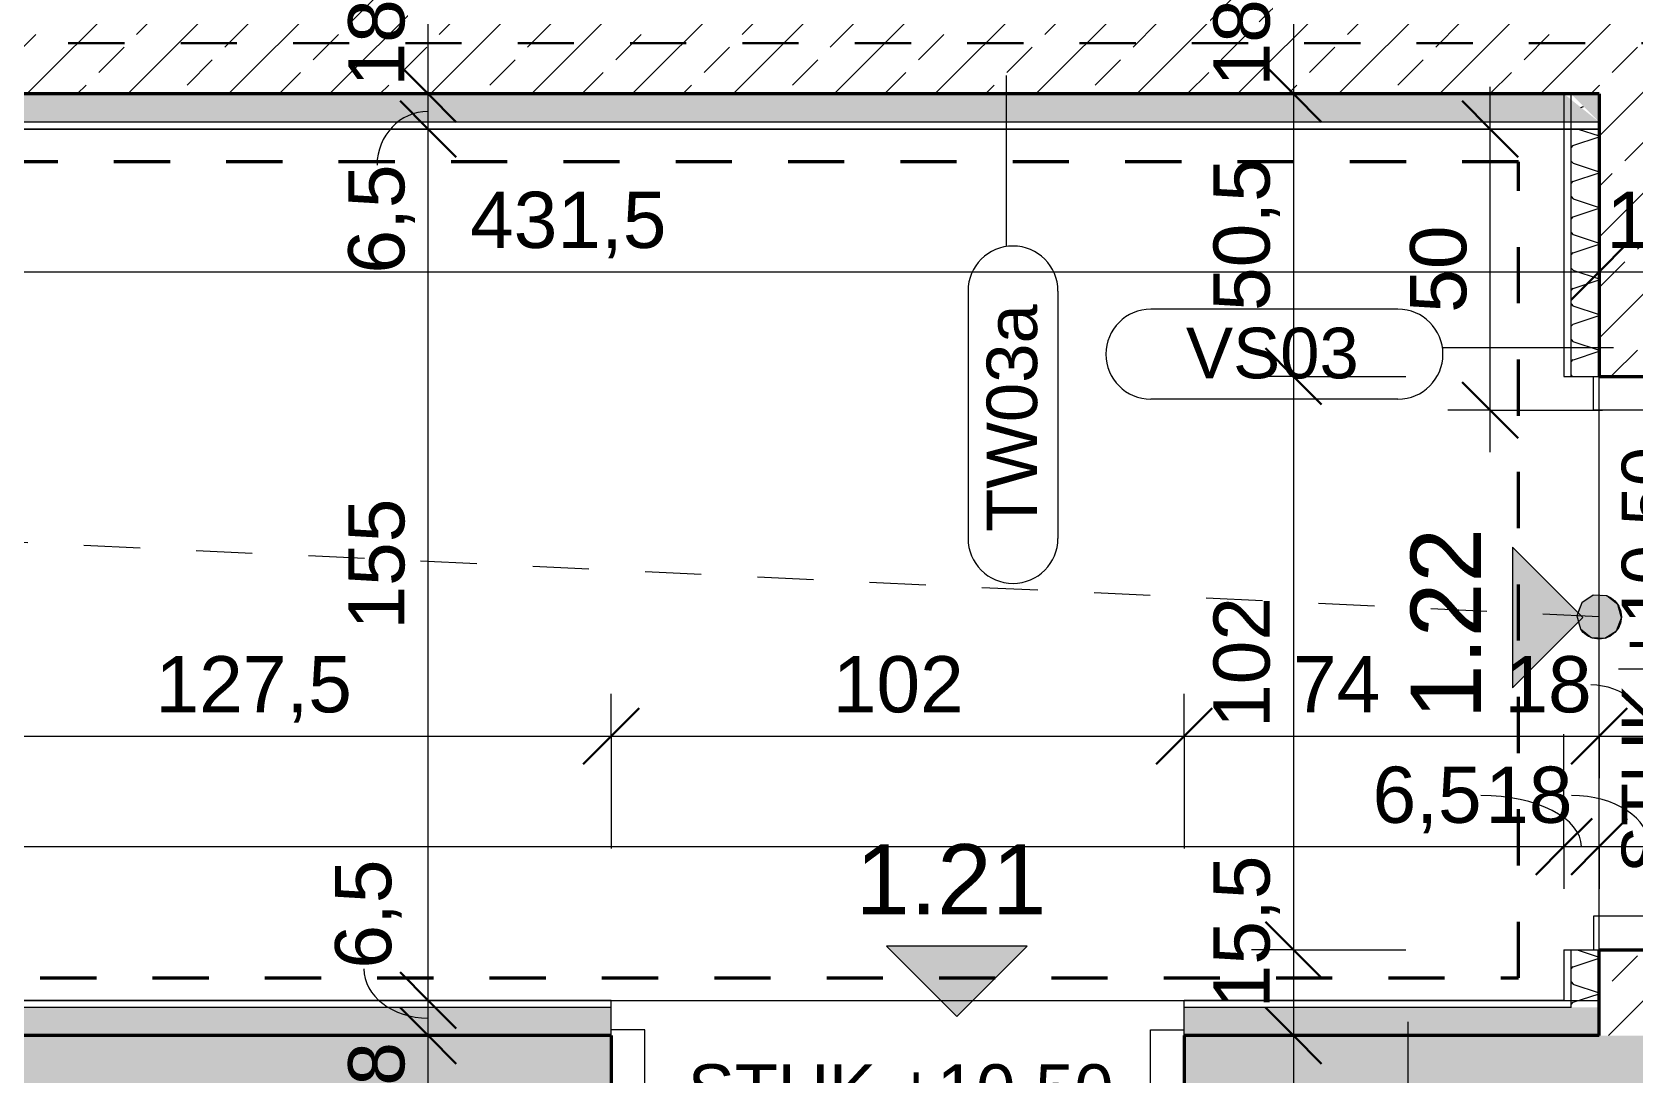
# Model space of a CAD drawing. Header units: metres. Extents: x 3.3 to 48.5, y 58.8 to 100.4.
# Drawn here: x 29.157 to 32.01, y 78.41 to 80.265 of the extents above; entities that cross this region are included whole.
import ezdxf

# ---------------------------------------------------------------- set-up
doc = ezdxf.new("R2010")
doc.units = ezdxf.units.M
doc.linetypes.add('Strich Punkt Mittel', pattern=[0.015875, 0.00635, -0.004763, 0, -0.004763])
doc.linetypes.add('Verdeckt', pattern=[0.003, 0.002, -0.001])
for name, color, linetype, lineweight in [('A_Bemassung-50_', 4, 'Continuous', 9), ('A_Bemassung_', 4, 'Continuous', 9), ('A_Beschriftung_', 7, 'Continuous', 9), ('A_Brandabschnitte', 30, 'Verdeckt', 50), ('A_Fluchtweg', 240, 'Verdeckt', 18), ('A_Raeume_', 7, 'Continuous', 5), ('A_Raeume_Beschriftung_', 7, 'Continuous', 9), ('A_Raster_', 1, 'Continuous', 9), ('A_Tueren', 31, 'Continuous', 13), ('A_Waende', 7, 'Continuous', 13)]:
    doc.layers.add(name, color=color, linetype=linetype, lineweight=lineweight)
doc.styles.add('Arial_2', font='arial.ttf', dxfattribs={"height": 0.09})
doc.styles.add('Arial_3', font='arial.ttf', dxfattribs={"height": 0.125})
doc.styles.add('Arial_5', font='arial.ttf', dxfattribs={"height": 0.1})
doc.dimstyles.new('WGA-Bemaßung', dxfattribs={"dimscale": 0.3048, "dimtxt": 0.102026, "dimasz": 0.328084, "dimexe": 0.246063, "dimexo": 0.0625, "dimgap": 0.04101, "dimtad": 1, "dimdec": 1, "dimlfac": 100, "dimrnd": 0.5, "dimdsep": 46, "dimtxsty": 'Arial_5', "dimblk1": 'OBLIQUE', "dimblk2": 'OBLIQUE', "dimsah": 1, "dimcen": 0.09, "dimdle": 0.246063, "dimazin": 2, "dimtfac": 1, "dimtdec": 4, "dimtix": 1, "dimtmove": 0, "dimatfit": 3, "dimfxl": 0.656168, "dimfxlon": 1, "dimtvp": 1, "dimtolj": 1, "dimtzin": 0, "dimarcsym": 2})
doc.dimstyles.new('WGA-Bemaßung_1', dxfattribs={"dimscale": 0.3048, "dimtxt": 0.102026, "dimasz": 0.328084, "dimexe": 0.246063, "dimexo": 0.0625, "dimgap": 0.04101, "dimtad": 1, "dimdec": 1, "dimlfac": 100, "dimrnd": 0.5, "dimdsep": 46, "dimtxsty": 'Arial_5', "dimblk1": 'OBLIQUE', "dimblk2": 'OBLIQUE', "dimsah": 1, "dimcen": 0.09, "dimdle": 0.246063, "dimazin": 2, "dimtfac": 1, "dimtdec": 4, "dimtix": 1, "dimtmove": 1, "dimatfit": 3, "dimfxl": 0.656168, "dimfxlon": 1, "dimtvp": 1, "dimtolj": 1, "dimtzin": 0, "dimarcsym": 2})
doc.dimstyles.new('WGA-Bemaßung_2', dxfattribs={"dimscale": 0.3048, "dimtxt": 0.102026, "dimasz": 0.328084, "dimexe": 0.246063, "dimexo": 0.0625, "dimgap": 0.04101, "dimtad": 1, "dimdec": 1, "dimlfac": 100, "dimrnd": 0.5, "dimdsep": 46, "dimtxsty": 'Arial_5', "dimblk1": 'OBLIQUE', "dimblk2": 'OBLIQUE', "dimsah": 1, "dimcen": 0.09, "dimdle": 0.246063, "dimazin": 2, "dimtfac": 1, "dimtdec": 4, "dimtix": 1, "dimtmove": 2, "dimatfit": 3, "dimfxl": 0.656168, "dimfxlon": 1, "dimtvp": 1, "dimtolj": 1, "dimtzin": 0, "dimarcsym": 2})
doc.dimstyles.new('WGA-Bemaßung_3', dxfattribs={"dimscale": 0.3048, "dimtxt": 0.102026, "dimasz": 0.328084, "dimexe": 0.246063, "dimexo": 0.0625, "dimgap": 0.04101, "dimtad": 1, "dimdec": 1, "dimlfac": 100, "dimrnd": 0.5, "dimdsep": 46, "dimtxsty": 'Arial_5', "dimblk1": 'OBLIQUE', "dimblk2": 'OBLIQUE', "dimsah": 1, "dimcen": 0.09, "dimdle": 0.246063, "dimazin": 2, "dimtfac": 1, "dimtdec": 4, "dimtix": 1, "dimtmove": 0, "dimatfit": 3, "dimfxl": 0.656168, "dimfxlon": 1, "dimtvp": 1, "dimtolj": 1, "dimtzin": 0, "dimarcsym": 2})
pattern_1 = [(45, (0, 0), (-0.08980256, 0.08980256), []), (45, (0.0898, 0), (-0.08980256, 0.08980256), [0.0635, -0.03175])]

# ---------------------------------------------------------------- blocks, each defined once
blk = doc.blocks.new('UZ_D1 - SL_0900x2000_Wohnungstür-5426849-263_PP_03DG_BT1')
at = {"layer": 'A_Tueren', "lineweight": 5}
for p, q in [((0.45, 0.1), (0.45, 1)), ((-0.51, 0.1), (-0.45, 0.1)), ((-0.45, 0.1), (-0.45, -0.1)), ((0.45, 0.1), (0.45, -0.1)), ((0.51, 0.1), (0.45, 0.1)), ((-0.45, -0.1), (-0.51, -0.1)), ((0.45, -0.1), (0.51, -0.1))]:
    blk.add_line(p, q, dxfattribs=at)
blk.add_arc((0.45, 0.1), 0.9, 90, 180, dxfattribs=at)
blk = doc.blocks.new('BS_Tuer_PP - rechts-10002445-263_PP_03DG_BT1')
at = {"layer": 'A_Beschriftung_'}
blk.add_line((0, 0.000124), (0, -0.010513), dxfattribs=at)
blk = doc.blocks.new('BS_Raum_Top_Pfeil - oben_links-2842557-263_PP_03DG_BT1')
at = {"layer": 'A_Raeume_Beschriftung_'}
blk.add_hatch(color=256, dxfattribs=at).paths.add_polyline_path([(-0.0025, 0.0075), (0.0025, 0.0075), (0, 0.005)])
for p, q in [((-0.0025, 0.0075), (0, 0.005)), ((0.0025, 0.0075), (-0.0025, 0.0075)), ((0, 0.005), (0.0025, 0.0075))]:
    blk.add_line(p, q, dxfattribs=at)
blk = doc.blocks.new('DIMBLOCK197-263_PP_03DG_BT1')
at = {"layer": 'A_Bemassung-50_', "lineweight": 35, "transparency": 16777216}
for p, q in [((29.862, 78.4805), (29.812, 78.5305)), ((29.862, 78.4805), (29.912, 78.4305)), ((29.862, 78.3005), (29.812, 78.3505)), ((29.862, 78.3005), (29.912, 78.2505))]:
    blk.add_line(p, q, dxfattribs=at)
at = {"layer": 'A_Bemassung-50_', "transparency": 16777216}
for p, q in [((29.862, 78.4805), (29.662, 78.4805)), ((29.862, 78.3005), (29.862, 78.4805)), ((29.862, 78.4805), (29.937, 78.4805)), ((29.862, 78.3005), (29.662, 78.3005)), ((29.862, 78.3005), (29.937, 78.3005))]:
    blk.add_line(p, q, dxfattribs=at)
at = {"layer": 'A_Bemassung-50_', "color": 0, "transparency": 16777216, "insert": (29.7197, 78.3136), "char_height": 0.1, "width": 0.184588, "attachment_point": 1, "rotation": 90, "line_spacing_factor": 0.941778, "style": 'Arial_5'}
blk.add_mtext('18', dxfattribs=at)
blk = doc.blocks.new('_Oblique')
at = {"color": 0, "linetype": 'ByBlock', "lineweight": -2}
blk.add_line((-0.5, -0.5), (0.5, 0.5), dxfattribs=at)
blk = doc.blocks.new('DIMBLOCK198-263_PP_03DG_BT1')
at = {"layer": 'A_Bemassung-50_', "lineweight": 35, "transparency": 16777216}
for p, q in [((29.862, 78.543), (29.812, 78.593)), ((29.862, 78.4805), (29.812, 78.5305)), ((29.862, 78.543), (29.912, 78.493)), ((29.862, 78.4805), (29.912, 78.4305))]:
    blk.add_line(p, q, dxfattribs=at)
at = {"layer": 'A_Bemassung-50_', "transparency": 16777216}
for p, q in [((29.862, 78.543), (29.662, 78.543)), ((29.862, 78.4805), (29.862, 78.543)), ((29.862, 78.543), (29.937, 78.543)), ((29.862, 78.4805), (29.662, 78.4805)), ((29.862, 78.4805), (29.937, 78.4805))]:
    blk.add_line(p, q, dxfattribs=at)
blk.add_ellipse((29.862, 78.5995), major_axis=(0.1145, 0), ratio=0.766866, start_param=3.141593, end_param=4.712389, dxfattribs=at)
at = {"layer": 'A_Bemassung-50_', "color": 0, "transparency": 16777216, "insert": (29.6962, 78.5995), "char_height": 0.1, "width": 0.231677, "attachment_point": 1, "rotation": 90, "line_spacing_factor": 0.941778, "style": 'Arial_5'}
blk.add_mtext('6,5', dxfattribs=at)
blk = doc.blocks.new('DIMBLOCK199-263_PP_03DG_BT1')
at = {"layer": 'A_Bemassung-50_', "lineweight": 35, "transparency": 16777216}
for p, q in [((29.862, 80.093), (29.812, 80.143)), ((29.862, 80.093), (29.912, 80.043)), ((29.862, 78.543), (29.812, 78.593)), ((29.862, 78.543), (29.912, 78.493))]:
    blk.add_line(p, q, dxfattribs=at)
at = {"layer": 'A_Bemassung-50_', "transparency": 16777216}
for p, q in [((29.862, 80.093), (29.662, 80.093)), ((29.862, 78.543), (29.862, 80.093)), ((29.862, 80.093), (29.937, 80.093)), ((29.862, 78.543), (29.662, 78.543)), ((29.862, 78.543), (29.937, 78.543))]:
    blk.add_line(p, q, dxfattribs=at)
at = {"layer": 'A_Bemassung-50_', "color": 0, "transparency": 16777216, "insert": (29.7197, 79.2026), "char_height": 0.1, "width": 0.276883, "attachment_point": 1, "rotation": 90, "line_spacing_factor": 0.941778, "style": 'Arial_5'}
blk.add_mtext('155', dxfattribs=at)
blk = doc.blocks.new('DIMBLOCK200-263_PP_03DG_BT1')
at = {"layer": 'A_Bemassung-50_', "lineweight": 35, "transparency": 16777216}
for p, q in [((29.862, 80.1555), (29.812, 80.2055)), ((29.862, 80.1555), (29.912, 80.1055)), ((29.862, 80.093), (29.812, 80.143)), ((29.862, 80.093), (29.912, 80.043))]:
    blk.add_line(p, q, dxfattribs=at)
at = {"layer": 'A_Bemassung-50_', "transparency": 16777216}
for p, q in [((29.862, 80.1555), (29.662, 80.1555)), ((29.862, 80.093), (29.862, 80.1555)), ((29.862, 80.1555), (29.937, 80.1555)), ((29.862, 80.093), (29.662, 80.093)), ((29.862, 80.093), (29.937, 80.093))]:
    blk.add_line(p, q, dxfattribs=at)
blk.add_ellipse((29.862, 80.0289), major_axis=(0, 0.0953), ratio=0.954685, start_param=0, end_param=1.570796, dxfattribs=at)
at = {"layer": 'A_Bemassung-50_', "color": 0, "transparency": 16777216, "insert": (29.7197, 79.8359), "char_height": 0.1, "width": 0.231677, "attachment_point": 1, "rotation": 90, "line_spacing_factor": 0.941778, "style": 'Arial_5'}
blk.add_mtext('6,5', dxfattribs=at)
blk = doc.blocks.new('DIMBLOCK201-263_PP_03DG_BT1')
at = {"layer": 'A_Bemassung-50_', "lineweight": 35, "transparency": 16777216}
for p, q in [((29.862, 80.3355), (29.812, 80.3855)), ((29.862, 80.3355), (29.912, 80.2855)), ((29.862, 80.1555), (29.812, 80.2055)), ((29.862, 80.1555), (29.912, 80.1055))]:
    blk.add_line(p, q, dxfattribs=at)
at = {"layer": 'A_Bemassung-50_', "transparency": 16777216}
for p, q in [((29.862, 80.3355), (29.662, 80.3355)), ((29.862, 80.1555), (29.862, 80.3355)), ((29.862, 80.3355), (29.937, 80.3355)), ((29.862, 80.1555), (29.662, 80.1555)), ((29.862, 80.1555), (29.937, 80.1555))]:
    blk.add_line(p, q, dxfattribs=at)
at = {"layer": 'A_Bemassung-50_', "color": 0, "transparency": 16777216, "insert": (29.7197, 80.1686), "char_height": 0.1, "width": 0.184588, "attachment_point": 1, "rotation": 90, "line_spacing_factor": 0.941778, "style": 'Arial_5'}
blk.add_mtext('18', dxfattribs=at)
blk = doc.blocks.new('DIMBLOCK255-263_PP_03DG_BT1')
at = {"layer": 'A_Bemassung-50_', "transparency": 16777216}
for p, q in [((18.3277, 78.8166), (18.3277, 79.0166)), ((31.8838, 78.8166), (31.8838, 79.0166)), ((18.3277, 78.8166), (31.8838, 78.8166)), ((18.3277, 78.8166), (18.3277, 78.7416)), ((31.8838, 78.8166), (31.8838, 78.7416))]:
    blk.add_line(p, q, dxfattribs=at)
at = {"layer": 'A_Bemassung-50_', "lineweight": 35, "transparency": 16777216}
for p, q in [((18.3277, 78.8166), (18.3777, 78.8666)), ((31.8838, 78.8166), (31.9338, 78.8666)), ((18.3277, 78.8166), (18.2777, 78.7666)), ((31.8838, 78.8166), (31.8338, 78.7666))]:
    blk.add_line(p, q, dxfattribs=at)
at = {"layer": 'A_Bemassung-50_', "color": 0, "transparency": 16777216, "insert": (24.8938, 78.9589), "char_height": 0.1, "width": 0.50856, "attachment_point": 1, "line_spacing_factor": 0.941778, "style": 'Arial_5'}
blk.add_mtext('1355,5', dxfattribs=at)
blk = doc.blocks.new('DIMBLOCK256-263_PP_03DG_BT1')
at = {"layer": 'A_Bemassung-50_', "transparency": 16777216}
for p, q in [((31.8838, 78.8166), (31.8838, 79.0166)), ((31.9463, 78.8166), (31.9463, 79.0166)), ((31.8838, 78.8166), (31.9463, 78.8166)), ((31.8838, 78.8166), (31.8838, 78.7416)), ((31.9463, 78.8166), (31.9463, 78.7416))]:
    blk.add_line(p, q, dxfattribs=at)
at = {"layer": 'A_Bemassung-50_', "lineweight": 35, "transparency": 16777216}
for p, q in [((31.8838, 78.8166), (31.9338, 78.8666)), ((31.9463, 78.8166), (31.9963, 78.8666)), ((31.8838, 78.8166), (31.8338, 78.7666)), ((31.9463, 78.8166), (31.8963, 78.7666))]:
    blk.add_line(p, q, dxfattribs=at)
at = {"layer": 'A_Bemassung-50_', "transparency": 16777216}
blk.add_ellipse((31.736, 78.8166), major_axis=(0.179, 0), ratio=0.508294, start_param=0, end_param=1.570796, dxfattribs=at)
at = {"layer": 'A_Bemassung-50_', "color": 0, "transparency": 16777216, "insert": (31.543, 78.9589), "char_height": 0.1, "width": 0.231677, "attachment_point": 1, "line_spacing_factor": 0.941778, "style": 'Arial_5'}
blk.add_mtext('6,5', dxfattribs=at)
blk = doc.blocks.new('DIMBLOCK257-263_PP_03DG_BT1')
at = {"layer": 'A_Bemassung-50_', "transparency": 16777216}
for p, q in [((31.9463, 78.8166), (31.9463, 79.0166)), ((32.1263, 78.8166), (32.1263, 79.0166)), ((31.9463, 78.8166), (32.1263, 78.8166)), ((31.9463, 78.8166), (31.9463, 78.7416)), ((32.1263, 78.8166), (32.1263, 78.7416))]:
    blk.add_line(p, q, dxfattribs=at)
at = {"layer": 'A_Bemassung-50_', "lineweight": 35, "transparency": 16777216}
for p, q in [((31.9463, 78.8166), (31.9963, 78.8666)), ((32.1263, 78.8166), (32.1763, 78.8666)), ((31.9463, 78.8166), (31.8963, 78.7666)), ((32.1263, 78.8166), (32.0763, 78.7666))]:
    blk.add_line(p, q, dxfattribs=at)
at = {"layer": 'A_Bemassung-50_', "transparency": 16777216}
blk.add_ellipse((31.8974, 78.8166), major_axis=(0.1389, 0), ratio=0.655099, start_param=0, end_param=1.570796, dxfattribs=at)
at = {"layer": 'A_Bemassung-50_', "color": 0, "transparency": 16777216, "insert": (31.7436, 78.9589), "char_height": 0.1, "width": 0.184588, "attachment_point": 1, "line_spacing_factor": 0.941778, "style": 'Arial_5'}
blk.add_mtext('18', dxfattribs=at)
blk = doc.blocks.new('DIMBLOCK349-263_PP_03DG_BT1')
at = {"layer": 'A_Bemassung-50_', "lineweight": 35, "transparency": 16777216}
for p, q in [((31.4023, 80.3355), (31.3523, 80.3855)), ((31.4023, 80.3355), (31.4523, 80.2855)), ((31.4023, 80.1555), (31.3523, 80.2055)), ((31.4023, 80.1555), (31.4523, 80.1055))]:
    blk.add_line(p, q, dxfattribs=at)
at = {"layer": 'A_Bemassung-50_', "transparency": 16777216}
for p, q in [((31.4023, 80.3355), (31.3273, 80.3355)), ((31.4023, 80.3355), (31.4023, 80.1555)), ((31.4023, 80.3355), (31.6023, 80.3355)), ((31.4023, 80.1555), (31.3273, 80.1555)), ((31.4023, 80.1555), (31.6023, 80.1555))]:
    blk.add_line(p, q, dxfattribs=at)
at = {"layer": 'A_Bemassung-50_', "color": 0, "transparency": 16777216, "insert": (31.2599, 80.1686), "char_height": 0.1, "width": 0.184588, "attachment_point": 1, "rotation": 90, "line_spacing_factor": 0.941778, "style": 'Arial_5'}
blk.add_mtext('18', dxfattribs=at)
blk = doc.blocks.new('DIMBLOCK350-263_PP_03DG_BT1')
at = {"layer": 'A_Bemassung-50_', "lineweight": 35, "transparency": 16777216}
for p, q in [((31.4023, 80.1555), (31.3523, 80.2055)), ((31.4023, 80.1555), (31.4523, 80.1055)), ((31.4023, 79.653), (31.3523, 79.703)), ((31.4023, 79.653), (31.4523, 79.603))]:
    blk.add_line(p, q, dxfattribs=at)
at = {"layer": 'A_Bemassung-50_', "transparency": 16777216}
for p, q in [((31.4023, 80.1555), (31.3273, 80.1555)), ((31.4023, 80.1555), (31.4023, 79.653)), ((31.4023, 80.1555), (31.6023, 80.1555)), ((31.4023, 79.653), (31.3273, 79.653)), ((31.4023, 79.653), (31.6023, 79.653))]:
    blk.add_line(p, q, dxfattribs=at)
at = {"layer": 'A_Bemassung-50_', "color": 0, "transparency": 16777216, "insert": (31.2599, 79.7693), "char_height": 0.1, "width": 0.323972, "attachment_point": 1, "rotation": 90, "line_spacing_factor": 0.941778, "style": 'Arial_5'}
blk.add_mtext('50,5', dxfattribs=at)
blk = doc.blocks.new('DIMBLOCK351-263_PP_03DG_BT1')
at = {"layer": 'A_Bemassung-50_', "lineweight": 35, "transparency": 16777216}
for p, q in [((31.4023, 79.653), (31.3523, 79.703)), ((31.4023, 79.653), (31.4523, 79.603)), ((31.4023, 78.633), (31.3523, 78.683)), ((31.4023, 78.633), (31.4523, 78.583))]:
    blk.add_line(p, q, dxfattribs=at)
at = {"layer": 'A_Bemassung-50_', "transparency": 16777216}
for p, q in [((31.4023, 79.653), (31.3273, 79.653)), ((31.4023, 79.653), (31.4023, 78.633)), ((31.4023, 79.653), (31.6023, 79.653)), ((31.4023, 78.633), (31.3273, 78.633)), ((31.4023, 78.633), (31.6023, 78.633))]:
    blk.add_line(p, q, dxfattribs=at)
at = {"layer": 'A_Bemassung-50_', "color": 0, "transparency": 16777216, "insert": (31.2599, 79.0276), "char_height": 0.1, "width": 0.276883, "attachment_point": 1, "rotation": 90, "line_spacing_factor": 0.941778, "style": 'Arial_5'}
blk.add_mtext('102', dxfattribs=at)
blk = doc.blocks.new('DIMBLOCK352-263_PP_03DG_BT1')
at = {"layer": 'A_Bemassung-50_', "lineweight": 35, "transparency": 16777216}
for p, q in [((31.4023, 78.633), (31.3523, 78.683)), ((31.4023, 78.633), (31.4523, 78.583)), ((31.4023, 78.4805), (31.3523, 78.5305)), ((31.4023, 78.4805), (31.4523, 78.4305))]:
    blk.add_line(p, q, dxfattribs=at)
at = {"layer": 'A_Bemassung-50_', "transparency": 16777216}
for p, q in [((31.4023, 78.633), (31.3273, 78.633)), ((31.4023, 78.633), (31.4023, 78.4805)), ((31.4023, 78.633), (31.6023, 78.633)), ((31.4023, 78.4805), (31.3273, 78.4805)), ((31.4023, 78.4805), (31.6023, 78.4805))]:
    blk.add_line(p, q, dxfattribs=at)
at = {"layer": 'A_Bemassung-50_', "color": 0, "transparency": 16777216, "insert": (31.2599, 78.5289), "char_height": 0.1, "width": 0.323972, "attachment_point": 1, "rotation": 90, "line_spacing_factor": 0.941778, "style": 'Arial_5'}
blk.add_mtext('15,5', dxfattribs=at)
blk = doc.blocks.new('DIMBLOCK353-263_PP_03DG_BT1')
at = {"layer": 'A_Bemassung-50_', "lineweight": 35, "transparency": 16777216}
for p, q in [((31.4023, 78.4805), (31.3523, 78.5305)), ((31.4023, 78.4805), (31.4523, 78.4305)), ((31.4023, 78.3005), (31.3523, 78.3505)), ((31.4023, 78.3005), (31.4523, 78.2505))]:
    blk.add_line(p, q, dxfattribs=at)
at = {"layer": 'A_Bemassung-50_', "transparency": 16777216}
for p, q in [((31.4023, 78.4805), (31.3273, 78.4805)), ((31.4023, 78.4805), (31.4023, 78.3005)), ((31.4023, 78.4805), (31.6023, 78.4805)), ((31.4023, 78.3005), (31.3273, 78.3005)), ((31.4023, 78.3005), (31.6023, 78.3005))]:
    blk.add_line(p, q, dxfattribs=at)
blk.add_ellipse((31.4023, 78.248), major_axis=(0, 0.1425), ratio=0.638576, start_param=0, end_param=1.570796, dxfattribs=at)
at = {"layer": 'A_Bemassung-50_', "color": 0, "transparency": 16777216, "insert": (31.2599, 78.0942), "char_height": 0.1, "width": 0.184588, "attachment_point": 1, "rotation": 90, "line_spacing_factor": 0.941778, "style": 'Arial_5'}
blk.add_mtext('18', dxfattribs=at)
blk = doc.blocks.new('BS_Wand_Lollipop - links_unten-2026911-263_PP_03DG_BT1')
at = {"layer": 'A_Beschriftung_'}
for p, q in [((-0.00467, 0.001367), (-0.01347, 0.001367)), ((-0.003087, 0), (0.003, 0)), ((-0.00467, -0.001833), (-0.01347, -0.001833))]:
    blk.add_line(p, q, dxfattribs=at)
for centre, start, end in [((-0.01347, -0.000233), 90, 270), ((-0.00467, -0.000233), 270, 90)]:
    blk.add_arc(centre, 0.0016, start, end, dxfattribs=at)
blk = doc.blocks.new('DIMBLOCK401-263_PP_03DG_BT1')
at = {"layer": 'A_Bemassung-50_', "transparency": 16777216}
for p, q in [((27.6327, 79.8392), (27.6327, 80.0392)), ((31.9463, 79.8392), (31.9463, 80.0392)), ((27.6327, 79.8392), (31.9463, 79.8392)), ((27.6327, 79.8392), (27.6327, 79.7642)), ((31.9463, 79.8392), (31.9463, 79.7642))]:
    blk.add_line(p, q, dxfattribs=at)
at = {"layer": 'A_Bemassung-50_', "lineweight": 35, "transparency": 16777216}
for p, q in [((27.6327, 79.8392), (27.6827, 79.8892)), ((31.9463, 79.8392), (31.9963, 79.8892)), ((27.6327, 79.8392), (27.5827, 79.7892)), ((31.9463, 79.8392), (31.8963, 79.7892))]:
    blk.add_line(p, q, dxfattribs=at)
at = {"layer": 'A_Bemassung-50_', "color": 0, "transparency": 16777216, "insert": (29.9366, 79.9815), "char_height": 0.1, "width": 0.416266, "attachment_point": 1, "line_spacing_factor": 0.941778, "style": 'Arial_5'}
blk.add_mtext('431,5', dxfattribs=at)
blk = doc.blocks.new('DIMBLOCK402-263_PP_03DG_BT1')
at = {"layer": 'A_Bemassung-50_', "transparency": 16777216}
for p, q in [((31.9463, 79.8392), (31.9463, 80.0392)), ((32.1263, 79.8392), (32.1263, 80.0392)), ((31.9463, 79.8392), (32.1263, 79.8392)), ((31.9463, 79.8392), (31.9463, 79.7642)), ((32.1263, 79.8392), (32.1263, 79.7642))]:
    blk.add_line(p, q, dxfattribs=at)
at = {"layer": 'A_Bemassung-50_', "lineweight": 35, "transparency": 16777216}
for p, q in [((31.9463, 79.8392), (31.9963, 79.8892)), ((32.1263, 79.8392), (32.1763, 79.8892)), ((31.9463, 79.8392), (31.8963, 79.7892)), ((32.1263, 79.8392), (32.0763, 79.7892))]:
    blk.add_line(p, q, dxfattribs=at)
at = {"layer": 'A_Bemassung-50_', "color": 0, "transparency": 16777216, "insert": (31.9594, 79.9815), "char_height": 0.1, "width": 0.184588, "attachment_point": 1, "line_spacing_factor": 0.941778, "style": 'Arial_5'}
blk.add_mtext('18', dxfattribs=at)
blk = doc.blocks.new('DIMBLOCK412-263_PP_03DG_BT1')
at = {"layer": 'A_Bemassung-50_', "transparency": 16777216}
for p, q in [((28.9127, 79.0131), (28.9127, 79.2131)), ((30.1877, 79.0131), (30.1877, 79.0881)), ((28.9127, 79.0131), (30.1877, 79.0131)), ((28.9127, 79.0131), (28.9127, 78.9381)), ((30.1877, 79.0131), (30.1877, 78.8131))]:
    blk.add_line(p, q, dxfattribs=at)
at = {"layer": 'A_Bemassung-50_', "lineweight": 35, "transparency": 16777216}
for p, q in [((28.9127, 79.0131), (28.9627, 79.0631)), ((30.1877, 79.0131), (30.2377, 79.0631)), ((28.9127, 79.0131), (28.8627, 78.9631)), ((30.1877, 79.0131), (30.1377, 78.9631))]:
    blk.add_line(p, q, dxfattribs=at)
at = {"layer": 'A_Bemassung-50_', "color": 0, "transparency": 16777216, "insert": (29.3767, 79.1554), "char_height": 0.1, "width": 0.416266, "attachment_point": 1, "line_spacing_factor": 0.941778, "style": 'Arial_5'}
blk.add_mtext('127,5', dxfattribs=at)
blk = doc.blocks.new('DIMBLOCK413-263_PP_03DG_BT1')
at = {"layer": 'A_Bemassung-50_', "transparency": 16777216}
for p, q in [((30.1877, 79.0131), (30.1877, 79.0881)), ((31.2077, 79.0131), (31.2077, 79.0881)), ((30.1877, 79.0131), (31.2077, 79.0131)), ((30.1877, 79.0131), (30.1877, 78.8131)), ((31.2077, 79.0131), (31.2077, 78.8131))]:
    blk.add_line(p, q, dxfattribs=at)
at = {"layer": 'A_Bemassung-50_', "lineweight": 35, "transparency": 16777216}
for p, q in [((30.1877, 79.0131), (30.2377, 79.0631)), ((31.2077, 79.0131), (31.2577, 79.0631)), ((30.1877, 79.0131), (30.1377, 78.9631)), ((31.2077, 79.0131), (31.1577, 78.9631))]:
    blk.add_line(p, q, dxfattribs=at)
at = {"layer": 'A_Bemassung-50_', "color": 0, "transparency": 16777216, "insert": (30.5823, 79.1554), "char_height": 0.1, "width": 0.276883, "attachment_point": 1, "line_spacing_factor": 0.941778, "style": 'Arial_5'}
blk.add_mtext('102', dxfattribs=at)
blk = doc.blocks.new('DIMBLOCK414-263_PP_03DG_BT1')
at = {"layer": 'A_Bemassung-50_', "transparency": 16777216}
for p, q in [((31.9463, 79.0131), (31.9463, 79.2131)), ((31.2077, 79.0131), (31.2077, 79.0881)), ((31.2077, 79.0131), (31.9463, 79.0131)), ((31.2077, 79.0131), (31.2077, 78.8131)), ((31.9463, 79.0131), (31.9463, 78.9381))]:
    blk.add_line(p, q, dxfattribs=at)
at = {"layer": 'A_Bemassung-50_', "lineweight": 35, "transparency": 16777216}
for p, q in [((31.2077, 79.0131), (31.2577, 79.0631)), ((31.9463, 79.0131), (31.9963, 79.0631)), ((31.2077, 79.0131), (31.1577, 78.9631)), ((31.9463, 79.0131), (31.8963, 78.9631))]:
    blk.add_line(p, q, dxfattribs=at)
at = {"layer": 'A_Bemassung-50_', "color": 0, "transparency": 16777216, "insert": (31.4015, 79.1554), "char_height": 0.1, "width": 0.184588, "attachment_point": 1, "line_spacing_factor": 0.941778, "style": 'Arial_5'}
blk.add_mtext('74', dxfattribs=at)
blk = doc.blocks.new('DIMBLOCK415-263_PP_03DG_BT1')
at = {"layer": 'A_Bemassung-50_', "transparency": 16777216}
for p, q in [((31.9463, 79.0131), (31.9463, 79.2131)), ((32.1263, 79.0131), (32.1263, 79.2131)), ((31.9463, 79.0131), (32.1263, 79.0131)), ((31.9463, 79.0131), (31.9463, 78.9381)), ((32.1263, 79.0131), (32.1263, 78.9381))]:
    blk.add_line(p, q, dxfattribs=at)
at = {"layer": 'A_Bemassung-50_', "lineweight": 35, "transparency": 16777216}
for p, q in [((31.9463, 79.0131), (31.9963, 79.0631)), ((32.1263, 79.0131), (32.1763, 79.0631)), ((31.9463, 79.0131), (31.8963, 78.9631)), ((32.1263, 79.0131), (32.0763, 78.9631))]:
    blk.add_line(p, q, dxfattribs=at)
at = {"layer": 'A_Bemassung-50_', "transparency": 16777216}
blk.add_ellipse((31.9315, 79.0131), major_axis=(0.1048, 0), ratio=0.868355, start_param=0, end_param=1.570796, dxfattribs=at)
at = {"layer": 'A_Bemassung-50_', "color": 0, "transparency": 16777216, "insert": (31.7777, 79.1554), "char_height": 0.1, "width": 0.184588, "attachment_point": 1, "line_spacing_factor": 0.941778, "style": 'Arial_5'}
blk.add_mtext('18', dxfattribs=at)
blk = doc.blocks.new('DIMBLOCK426-263_PP_03DG_BT1')
at = {"layer": 'A_Bemassung-50_', "transparency": 16777216}
for p, q in [((31.7523, 79.518), (31.7523, 80.168)), ((31.7523, 80.093), (31.5523, 80.093)), ((31.7523, 80.093), (31.8273, 80.093)), ((31.7523, 79.593), (31.6773, 79.593)), ((31.7523, 79.593), (31.9523, 79.593))]:
    blk.add_line(p, q, dxfattribs=at)
at = {"layer": 'A_Bemassung-50_', "lineweight": 35, "transparency": 16777216}
for p, q in [((31.7523, 80.093), (31.7023, 80.143)), ((31.7523, 80.093), (31.8023, 80.043)), ((31.7523, 79.593), (31.7023, 79.643)), ((31.7523, 79.593), (31.8023, 79.543))]:
    blk.add_line(p, q, dxfattribs=at)
at = {"layer": 'A_Bemassung-50_', "color": 0, "transparency": 16777216, "insert": (31.6099, 79.7661), "char_height": 0.1, "width": 0.184588, "attachment_point": 1, "rotation": 90, "line_spacing_factor": 0.941778, "style": 'Arial_5'}
blk.add_mtext('50', dxfattribs=at)

msp = doc.modelspace()

# ---------------------------------------------------------------- hatches: boundary and pattern name
at = {"layer": 'A_Fluchtweg'}
h = msp.add_hatch(color=256, dxfattribs=at)
edge = h.paths.add_edge_path()
edge.add_arc((31.9463, 79.2255), 0.0397, 0, 360)
msp.add_hatch(color=256, dxfattribs=at).paths.add_polyline_path([(31.9567, 79.1872), (31.9772, 79.2007), (31.9859, 79.2236), (31.9794, 79.2473), (31.9603, 79.2626), (31.9358, 79.2638), (31.9153, 79.2503), (31.9066, 79.2274), (31.9131, 79.2037), (31.9322, 79.1884)])
at = {"layer": 'A_Waende', "lineweight": 5}
h = msp.add_hatch(dxfattribs=at)
h.set_pattern_fill('FP_4', color=250, style=0, pattern_type=2)
h.set_pattern_definition(pattern_1)
h.paths.add_polyline_path([(31.9463, 78.4805), (32.1263, 78.4805), (32.1263, 78.633), (31.9463, 78.633), (31.9463, 78.5305)])
h.paths.add_polyline_path([(31.9463, 79.653), (32.1263, 79.653), (32.1263, 86.5927), (31.9463, 86.5927), (31.9463, 79.673)])
h = msp.add_hatch(dxfattribs=at)
h.set_pattern_fill('FP_4', color=250, style=0, pattern_type=2)
h.set_pattern_definition(pattern_1)
h.paths.add_polyline_path([(27.9225, 80.1555), (31.9463, 80.1555), (31.9463, 80.3355), (27.6327, 80.3355), (27.6327, 80.1555), (27.909, 80.1555)])
h.paths.add_polyline_path([(25.9927, 80.1555), (26.6127, 80.1555), (26.6127, 80.3355), (22.0777, 80.3355), (22.0777, 80.1555), (25.9071, 80.1555)])
h = msp.add_hatch(dxfattribs=at)
h.set_pattern_fill('FP_76', color=250, angle=45, style=0, pattern_type=2)
h.set_pattern_definition([(45, (27.01219, 80.09328), (0.1270034, 0.2539998), [0.02245, -0.15715]), (45, (27.05956, 80.20429), (0.1270034, 0.2539998), [0.02245, -0.15715]), (45, (27.07583, 80.09328), (0.1270034, 0.2539998), [0.02245, -0.15715]), (45, (27.1232, 80.20429), (0.1270034, 0.2539998), [0.02245, -0.15715]), (71.565, (27.027742, 80.108834), (0.1270007, 0.50799766), [0.0502, -0.35141]), (71.565, (27.044006, 80.15621), (0.1270007, 0.50799766), [0.0502, -0.35141]), (71.565, (27.091382, 80.108834), (0.1270007, 0.50799766), [0.0502, -0.35141]), (71.565, (27.10694, 80.156918), (0.1270007, 0.50799766), [0.0502, -0.35141]), (135, (27.02774, 80.20359), (0.1270034, -0.2539998), [0.02245, -0.15715]), (135, (27.07583, 80.09328), (0.1270034, -0.2539998), [0.02245, -0.15715]), (135, (27.09138, 80.20359), (0.1270034, -0.2539998), [0.02245, -0.15715]), (135, (27.13876, 80.09257), (0.1270034, -0.2539998), [0.02245, -0.15715]), (108.435, (27.044006, 80.15621), (0.1270007, -0.50799766), [0.0502, -0.35141]), (108.435, (27.059562, 80.10954), (0.1270007, -0.50799766), [0.0502, -0.35141]), (108.435, (27.10694, 80.156918), (0.1270007, -0.50799766), [0.0502, -0.35141]), (108.435, (27.122495, 80.108834), (0.1270007, -0.50799766), [0.0502, -0.35141])])
h.paths.add_polyline_path([(31.5463, 80.1055), (31.9463, 80.1055), (31.8838, 80.1555), (27.6327, 80.1555), (27.6327, 80.1055), (31.0963, 80.1055)])
h.paths.add_polyline_path([(31.9463, 80.1055), (31.9463, 80.1555), (31.8963, 80.1555), (31.9088, 80.143)])
h.paths.add_polyline_path([(25.9071, 80.1055), (26.6127, 80.1055), (26.6127, 80.1555), (22.0777, 80.1555), (22.0777, 80.1055), (25.8902, 80.1055)])
h = msp.add_hatch(dxfattribs=at)
h.set_pattern_fill('FP_92', color=250, angle=-135, style=0, pattern_type=2)
h.set_pattern_definition([(315, (31.88415, 79.3494), (0.254, -0.127003), [0.02245, -0.15715]), (315, (31.99517, 79.30203), (0.254, -0.127003), [0.02245, -0.15715]), (315, (31.88415, 79.28576), (0.254, -0.127003), [0.02245, -0.15715]), (315, (31.99517, 79.23839), (0.254, -0.1270034), [0.02245, -0.15715]), (341.565, (31.89971, 79.333845), (0.5079977, -0.1270007), [0.0502, -0.35141]), (341.565, (31.947084, 79.31758), (0.5079977, -0.1270007), [0.0502, -0.35141]), (341.565, (31.89971, 79.270206), (0.5079977, -0.1270007), [0.0502, -0.35141]), (341.565, (31.947084, 79.253942), (0.5079977, -0.1270007), [0.0502, -0.35141]), (45, (31.99517, 79.33314), (-0.254, -0.127003), [0.02245, -0.15715]), (45, (31.88415, 79.28576), (-0.254, -0.127003), [0.02245, -0.15715]), (45, (31.99517, 79.2695), (-0.254, -0.127003), [0.02245, -0.15715]), (45, (31.88415, 79.22212), (-0.254, -0.1270034), [0.02245, -0.15715]), (18.435, (31.947084, 79.31758), (-0.5079977, -0.1270007), [0.0502, -0.35141]), (18.435, (31.89971, 79.30132), (-0.5079977, -0.1270007), [0.0502, -0.35141]), (18.435, (31.947084, 79.253942), (-0.5079977, -0.1270007), [0.0502, -0.35141]), (18.435, (31.89971, 79.23768), (-0.5079977, -0.1270007), [0.0502, -0.35141])])
h.paths.add_polyline_path([(31.898, 78.5305), (31.9463, 78.5305), (31.9463, 78.633), (31.8963, 78.633), (31.8963, 78.5305)])
h.paths.add_polyline_path([(31.9463, 79.653), (31.9463, 80.093), (31.8963, 80.093), (31.8963, 79.653), (31.9336, 79.653)])
h.paths.add_polyline_path([(31.9463, 80.1055), (31.8963, 80.1555), (31.8963, 80.1455), (31.8994, 80.143)])
h = msp.add_hatch(dxfattribs=at)
h.set_pattern_fill('FP_77', color=250, angle=45, style=0, pattern_type=2)
h.set_pattern_definition([(225, (25.10583, 78.5433), (-0.1270034, -0.2539998), [0.02245, -0.15715]), (225, (25.05774, 78.43158), (-0.1270034, -0.2539998), [0.02245, -0.15715]), (225, (25.04219, 78.5433), (-0.1270034, -0.2539998), [0.02245, -0.15715]), (225, (24.99481, 78.43228), (-0.1270034, -0.2539998), [0.02245, -0.15715]), (251.565, (25.089563, 78.527036), (-0.12700069, -0.50799766), [0.0502, -0.35141]), (251.565, (25.074006, 78.478953), (-0.12700069, -0.50799766), [0.0502, -0.35141]), (251.565, (25.025923, 78.527036), (-0.12700069, -0.50799766), [0.0502, -0.35141]), (251.565, (25.010367, 78.478953), (-0.12700069, -0.50799766), [0.0502, -0.35141]), (315, (25.08956, 78.43228), (-0.1270034, 0.2539998), [0.02245, -0.15715]), (315, (25.04219, 78.5433), (-0.1270034, 0.2539998), [0.02245, -0.15715]), (315, (25.02663, 78.43158), (-0.1270034, 0.2539998), [0.02245, -0.15715]), (315, (24.97855, 78.5433), (-0.1270034, 0.2539998), [0.02245, -0.15715]), (288.435, (25.074006, 78.478953), (-0.12700069, 0.50799766), [0.0502, -0.35141]), (288.435, (25.05845, 78.527036), (-0.12700069, 0.50799766), [0.0502, -0.35141]), (288.435, (25.010367, 78.478953), (-0.12700069, 0.50799766), [0.0502, -0.35141]), (288.435, (24.99481, 78.527036), (-0.12700069, 0.50799766), [0.0502, -0.35141])])
h.paths.add_polyline_path([(22.1013, 78.4805), (30.1877, 78.4805), (30.1877, 78.5305), (22.0727, 78.5305), (22.0727, 78.4805), (22.0877, 78.4805)])
h.paths.add_polyline_path([(31.2327, 78.4805), (31.9463, 78.4805), (31.9463, 78.5305), (31.2077, 78.5305), (31.2077, 78.4805)])
h.paths.add_polyline_path([(20.2341, 78.4805), (21.0527, 78.4805), (21.0527, 78.5305), (18.2652, 78.5305), (18.2652, 78.4805), (18.8201, 78.4805)])
h = msp.add_hatch(dxfattribs=at)
h.set_pattern_fill('FP_4', color=250, style=0, pattern_type=2)
h.set_pattern_definition(pattern_1)
h.paths.add_polyline_path([(30.1509, 78.3005), (30.1877, 78.3005), (30.1877, 78.4805), (22.0727, 78.4805), (22.0727, 78.3005), (30.1359, 78.3005)])
h.paths.add_polyline_path([(16.5927, 78.3005), (21.0527, 78.3005), (21.0527, 78.4805), (15.0327, 78.4805), (15.0327, 78.3005), (16.5777, 78.3005)])
h.paths.add_polyline_path([(38.8302, 78.3005), (39.0827, 78.3005), (39.0827, 78.4805), (31.2077, 78.4805), (31.2077, 78.3005), (38.8152, 78.3005)])

# ---------------------------------------------------------------- linework, layer by layer
at = {"layer": 'A_Brandabschnitte'}
for p, q in [((31.8027, 80.0349), (18.3714, 80.0349)), ((31.8027, 78.583), (31.8027, 80.0349)), ((18.3714, 78.583), (31.8027, 78.583))]:
    msp.add_line(p, q, dxfattribs=at)
at = {"layer": 'A_Fluchtweg'}
for p, q in [((31.9463, 79.2255), (19.8805, 79.793)), ((31.9358, 79.2638), (31.9153, 79.2503)), ((31.9603, 79.2626), (31.9358, 79.2638)), ((31.9794, 79.2473), (31.9603, 79.2626)), ((31.9153, 79.2503), (31.9066, 79.2274)), ((31.9859, 79.2236), (31.9794, 79.2473)), ((31.9066, 79.2274), (31.9131, 79.2037)), ((31.9772, 79.2007), (31.9859, 79.2236)), ((31.9131, 79.2037), (31.9322, 79.1884)), ((31.9322, 79.1884), (31.9567, 79.1872)), ((31.9567, 79.1872), (31.9772, 79.2007))]:
    msp.add_line(p, q, dxfattribs=at)
msp.add_circle((31.9463, 79.2255), 0.0397, dxfattribs=at)
at = {"layer": 'A_Raeume_', "flags": 128}
msp.add_lwpolyline([(20.1477, 80.093), (20.0577, 80.093), (20.0577, 80.138), (20.0561, 80.138), (18.3277, 80.138), (18.3277, 78.543), (31.9463, 78.543), (31.9463, 80.093), (22.0777, 80.093), (22.0147, 80.093), (21.4152, 80.093)], close=True, dxfattribs=at)
at = {"layer": 'A_Raster_', "linetype": 'Strich Punkt Mittel', "lineweight": 35}
msp.add_line((48.1215, 80.2455), (3.8074, 80.2455), dxfattribs=at)
at = {"layer": 'A_Waende', "color": 10, "lineweight": 50}
for p, q in [((31.9463, 80.1555), (27.6327, 80.1555)), ((31.9463, 80.1555), (31.9463, 79.653)), ((31.9463, 79.653), (32.1263, 79.653)), ((31.9463, 78.633), (32.1263, 78.633)), ((31.9463, 78.4805), (31.9463, 78.633)), ((30.1877, 78.4805), (22.0727, 78.4805)), ((30.1877, 78.4805), (30.1877, 78.3005)), ((31.9463, 78.4805), (31.2077, 78.4805)), ((31.2077, 78.4805), (31.2077, 78.3005))]:
    msp.add_line(p, q, dxfattribs=at)
at = {"layer": 'A_Waende'}
for p, q in [((31.8838, 80.1555), (31.8838, 79.653)), ((31.8963, 79.653), (31.8963, 80.1555)), ((31.9463, 80.1055), (27.6327, 80.1055)), ((27.6327, 80.093), (31.9463, 80.093)), ((31.8838, 79.653), (31.8963, 79.653)), ((31.8838, 78.633), (31.8838, 78.543)), ((31.8838, 78.633), (31.8963, 78.633)), ((31.8963, 78.5305), (31.8963, 78.633)), ((30.1877, 78.543), (22.0727, 78.543)), ((30.1877, 78.5305), (22.0727, 78.5305)), ((30.1877, 78.5305), (30.1877, 78.543)), ((31.8838, 78.543), (31.2077, 78.543)), ((31.2077, 78.5305), (31.2077, 78.543)), ((31.8963, 78.5305), (31.2077, 78.5305))]:
    msp.add_line(p, q, dxfattribs=at)
at = {"layer": 'A_Waende', "color": 250, "lineweight": 5}
for p, q in [((31.8963, 79.653), (31.9463, 79.653)), ((31.8963, 78.633), (31.9463, 78.633)), ((30.1877, 78.4805), (30.1877, 78.5305)), ((31.2077, 78.4805), (31.2077, 78.5305))]:
    msp.add_line(p, q, dxfattribs=at)

# ---------------------------------------------------------------- block references
at = {"layer": 'A_Beschriftung_', "xscale": 49.99999999999998, "yscale": 49.99999999999998, "zscale": 49.99999999999998}
for name, p, rotation in [('BS_Wand_Lollipop - links_unten-2026911-263_PP_03DG_BT1', (30.8914, 80.0384), 89.99999999999991), ('BS_Tuer_PP - rechts-10002445-263_PP_03DG_BT1', (31.9869, 79.133), 89.99999999999768), ('BS_Wand_Lollipop - links_unten-2026911-263_PP_03DG_BT1', (31.6062, 78.3551), 89.99999999999991)]:
    msp.add_blockref(name, p, dxfattribs=dict(at, rotation=rotation))
msp.add_blockref('BS_Wand_Lollipop - links_unten-2026911-263_PP_03DG_BT1', (31.8218, 79.7042), dxfattribs=at)
at = {"layer": 'A_Raeume_Beschriftung_', "xscale": 49.99999999999998, "yscale": 49.99999999999998, "zscale": 49.99999999999998, "rotation": 89.99999999999991}
msp.add_blockref('BS_Raum_Top_Pfeil - oben_links-2842557-263_PP_03DG_BT1', (32.1672, 79.2241), dxfattribs=at)
at = {"layer": 'A_Raeume_Beschriftung_', "xscale": 49.99999999999998, "yscale": 49.99999999999998, "zscale": 49.99999999999998}
msp.add_blockref('BS_Raum_Top_Pfeil - oben_links-2842557-263_PP_03DG_BT1', (30.8031, 78.2646), dxfattribs=at)
at = {"layer": 'A_Tueren'}
for p, rotation in [((32.0363, 79.143), 269.9999999999978), ((30.6977, 78.3905), 180)]:
    msp.add_blockref('UZ_D1 - SL_0900x2000_Wohnungstür-5426849-263_PP_03DG_BT1', p, dxfattribs=dict(at, rotation=rotation))

# ---------------------------------------------------------------- texts
at = {"layer": 'A_Beschriftung_', "char_height": 0.09, "attachment_point": 1, "rotation": 90, "style": 'Arial_2'}
for s, insert, width in [('TW03a', (30.856, 79.3763), 0.493038), ('STUK +10,50', (31.9864, 78.7693), 0.905907)]:
    msp.add_mtext(s, dxfattribs=dict(at, insert=insert, width=width))
at = {"layer": 'A_Beschriftung_', "char_height": 0.09, "attachment_point": 1, "style": 'Arial_2'}
for s, insert, width in [('VS03', (31.2109, 79.7396), 0.368776), ('STUK +10,50', (30.324, 78.4294), 0.905907)]:
    msp.add_mtext(s, dxfattribs=dict(at, insert=insert, width=width))
at = {"layer": 'A_Raeume_Beschriftung_', "insert": (31.6108, 79.0435), "char_height": 0.125, "width": 0.408861, "attachment_point": 1, "rotation": 90, "style": 'Arial_3'}
msp.add_mtext('1.22', dxfattribs=at)
at = {"layer": 'A_Raeume_Beschriftung_', "insert": (30.6225, 78.8209), "char_height": 0.125, "width": 0.408861, "attachment_point": 1, "style": 'Arial_3'}
msp.add_mtext('1.21', dxfattribs=at)

# ---------------------------------------------------------------- dimensions: what is measured, and where the dimension line sits
at = {"layer": 'A_Bemassung_'}
for base, p1, p2, dimstyle, override, picture, middle in [((29.862, 80.3355), (29.662, 80.1555), (29.662, 80.3355), 'WGA-Bemaßung', {"dimpost": '<>', "dimfxl": 0.18}, 'DIMBLOCK201-263_PP_03DG_BT1', (29.7985, 80.2455)), ((31.4023, 80.1555), (31.6023, 80.3355), (31.6023, 80.1555), 'WGA-Bemaßung', {"dimpost": '<>', "dimfxl": 0.18}, 'DIMBLOCK349-263_PP_03DG_BT1', (31.3387, 80.2455)), ((31.4022613683, 79.6529984321), (31.6022613683, 80.1554984321), (31.6022613683, 79.6529984321), 'WGA-Bemaßung', {"dimpost": '<>', "dimfxl": 0.5025}, 'DIMBLOCK350-263_PP_03DG_BT1', (31.3387040692, 79.9042484321)), ((31.7523, 80.093), (31.9523, 79.593), (31.5523, 80.093), 'WGA-Bemaßung_3', {"dimpost": '<>', "dimfxl": 0.640312}, 'DIMBLOCK426-263_PP_03DG_BT1', (31.6887, 79.843)), ((29.862, 80.093), (29.662, 78.543), (29.662, 80.093), 'WGA-Bemaßung', {"dimpost": '<>', "dimfxl": 1.55}, 'DIMBLOCK199-263_PP_03DG_BT1', (29.7985, 79.318)), ((31.4023, 78.633), (31.6023, 79.653), (31.6023, 78.633), 'WGA-Bemaßung', {"dimpost": '<>', "dimfxl": 1.02}, 'DIMBLOCK351-263_PP_03DG_BT1', (31.3387, 79.143)), ((29.862, 78.4805), (29.662, 78.3005), (29.662, 78.4805), 'WGA-Bemaßung', {"dimpost": '<>', "dimfxl": 0.18}, 'DIMBLOCK197-263_PP_03DG_BT1', (29.7985, 78.3905))]:
    dim = msp.add_linear_dim(base=base, p1=p1, p2=p2, angle=90, dimstyle=dimstyle, override=override, dxfattribs=at)
    dim.commit()
    dim.dimension.update_dxf_attribs({"geometry": picture, "text_midpoint": middle})
for base, p1, p2, dimstyle, override, picture, middle in [((29.8620119723, 80.1554984321), (29.6620119723, 80.0929984321), (29.6620119723, 80.1554984321), 'WGA-Bemaßung_1', {"dimpost": '<>', "dimfxl": 0.0625}, 'DIMBLOCK200-263_PP_03DG_BT1', (29.7863556719, 79.9517226404)), ((31.4022613683, 78.4804984321), (31.6022613683, 78.6329984321), (31.6022613683, 78.4804984321), 'WGA-Bemaßung_2', {"dimpost": '<>', "dimfxl": 0.1525}, 'DIMBLOCK352-263_PP_03DG_BT1', (31.3266050679, 78.6908434308)), ((29.8620119723, 78.5429984321), (29.6620119723, 78.4804984321), (29.6620119723, 78.5429984321), 'WGA-Bemaßung_1', {"dimpost": '<>', "dimfxl": 0.0625}, 'DIMBLOCK198-263_PP_03DG_BT1', (29.7628678917, 78.7153697072)), ((31.4023, 78.3005), (31.6023, 78.4805), (31.6023, 78.3005), 'WGA-Bemaßung_1', {"dimpost": '<>', "dimfxl": 0.18}, 'DIMBLOCK353-263_PP_03DG_BT1', (31.3266, 78.1865))]:
    dim = msp.add_linear_dim(base=base, p1=p1, p2=p2, angle=90, dimstyle=dimstyle, override=override, dxfattribs=at)
    dim.commit()
    dim.dimension.update_dxf_attribs({"geometry": picture, "text_midpoint": middle, "dimtype": 160, "text_rotation": 90})
for base, p1, p2, dimstyle, override, picture, middle in [((31.9463, 79.8392), (27.6327, 80.0392), (31.9463, 80.0392), 'WGA-Bemaßung_2', {"dimpost": '<>', "dimfxl": 4.3136}, 'DIMBLOCK401-263_PP_03DG_BT1', (30.1447, 79.9149)), ((31.9463, 79.0131), (31.2077, 78.8131), (31.9463, 79.2131), 'WGA-Bemaßung_2', {"dimpost": '<>', "dimfxl": 0.839958}, 'DIMBLOCK414-263_PP_03DG_BT1', (31.4938, 79.0887)), ((32.1263, 79.0131), (31.9463, 79.2131), (32.1263, 79.2131), 'WGA-Bemaßung_1', {"dimpost": '<>', "dimfxl": 0.18}, 'DIMBLOCK415-263_PP_03DG_BT1', (31.87, 79.0887)), ((31.9462680661, 78.8165506263), (31.8837680661, 79.0165506263), (31.9462680661, 79.0165506263), 'WGA-Bemaßung_1', {"dimpost": '<>', "dimfxl": 0.0625}, 'DIMBLOCK256-263_PP_03DG_BT1', (31.6587984649, 78.8922069267)), ((32.1263, 78.8166), (31.9463, 79.0166), (32.1263, 79.0166), 'WGA-Bemaßung_1', {"dimpost": '<>', "dimfxl": 0.18}, 'DIMBLOCK257-263_PP_03DG_BT1', (31.8359, 78.8922))]:
    dim = msp.add_linear_dim(base=base, p1=p1, p2=p2, dimstyle=dimstyle, override=override, dxfattribs=at)
    dim.commit()
    dim.dimension.update_dxf_attribs({"geometry": picture, "text_midpoint": middle, "dimtype": 160})
for base, p1, p2, dimstyle, override, picture, middle in [((32.1263, 79.8392), (31.9463, 80.0392), (32.1263, 80.0392), 'WGA-Bemaßung_3', {"dimpost": '<>', "dimfxl": 0.18}, 'DIMBLOCK402-263_PP_03DG_BT1', (32.0363, 79.9028)), ((30.1877, 79.0131), (28.9127, 79.2131), (30.1877, 78.8131), 'WGA-Bemaßung_3', {"dimpost": '<>', "dimfxl": 1.336273}, 'DIMBLOCK412-263_PP_03DG_BT1', (29.5502, 79.0766)), ((31.2077, 79.0131), (30.1877, 78.8131), (31.2077, 78.8131), 'WGA-Bemaßung_3', {"dimpost": '<>', "dimfxl": 1.02}, 'DIMBLOCK413-263_PP_03DG_BT1', (30.6977, 79.0766)), ((31.8838, 78.8166), (18.3277, 79.0166), (31.8838, 79.0166), 'WGA-Bemaßung', {"dimpost": '<>', "dimfxl": 13.5561}, 'DIMBLOCK255-263_PP_03DG_BT1', (25.1057, 78.8801))]:
    dim = msp.add_linear_dim(base=base, p1=p1, p2=p2, dimstyle=dimstyle, override=override, dxfattribs=at)
    dim.commit()
    dim.dimension.update_dxf_attribs({"geometry": picture, "text_midpoint": middle})

doc.saveas('drawing.dxf')
